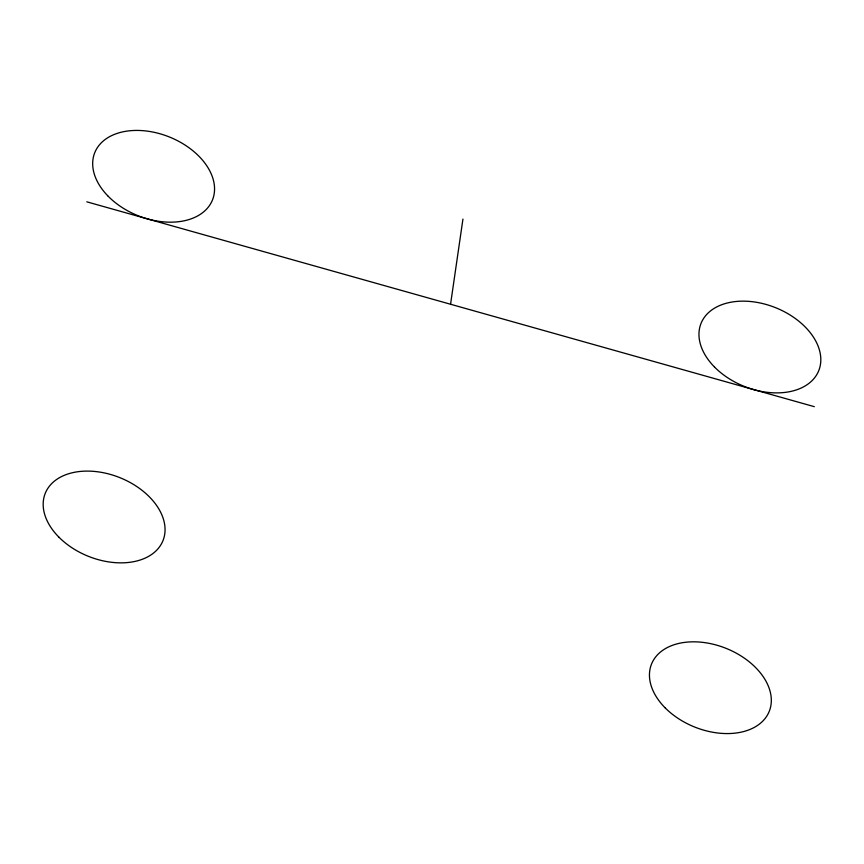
<?xml version="1.0" encoding="UTF-8"?>
<svg xmlns="http://www.w3.org/2000/svg" width="864" height="864" viewBox="0 0 864 864"><rect width="100%" height="100%" fill="white"/><g stroke="black" fill="none" stroke-linecap="round" stroke-linejoin="round"><path stroke-width="1.3" d="M450.565 304.247L462.942 219.078M86.8 201.82L814.32 406.674M58.752 537.008A63.439 42.368 21.9 0 0 162.043 542.711A63.439 42.368 21.9 0 0 91.552 471.215A63.439 42.368 21.9 0 0 58.752 537.008M665.021 707.724A63.439 42.368 21.9 0 0 768.312 713.426A63.439 42.368 21.9 0 0 697.82 641.941A63.439 42.368 21.9 0 0 665.021 707.724M108.259 196.333A63.439 42.368 21.9 0 0 211.54 202.036A63.439 42.368 21.9 0 0 141.048 130.54A63.439 42.368 21.9 0 0 108.259 196.333M714.528 367.049A63.439 42.368 21.9 0 0 817.808 372.751A63.439 42.368 21.9 0 0 747.317 301.266A63.439 42.368 21.9 0 0 714.528 367.049"/></g></svg>
